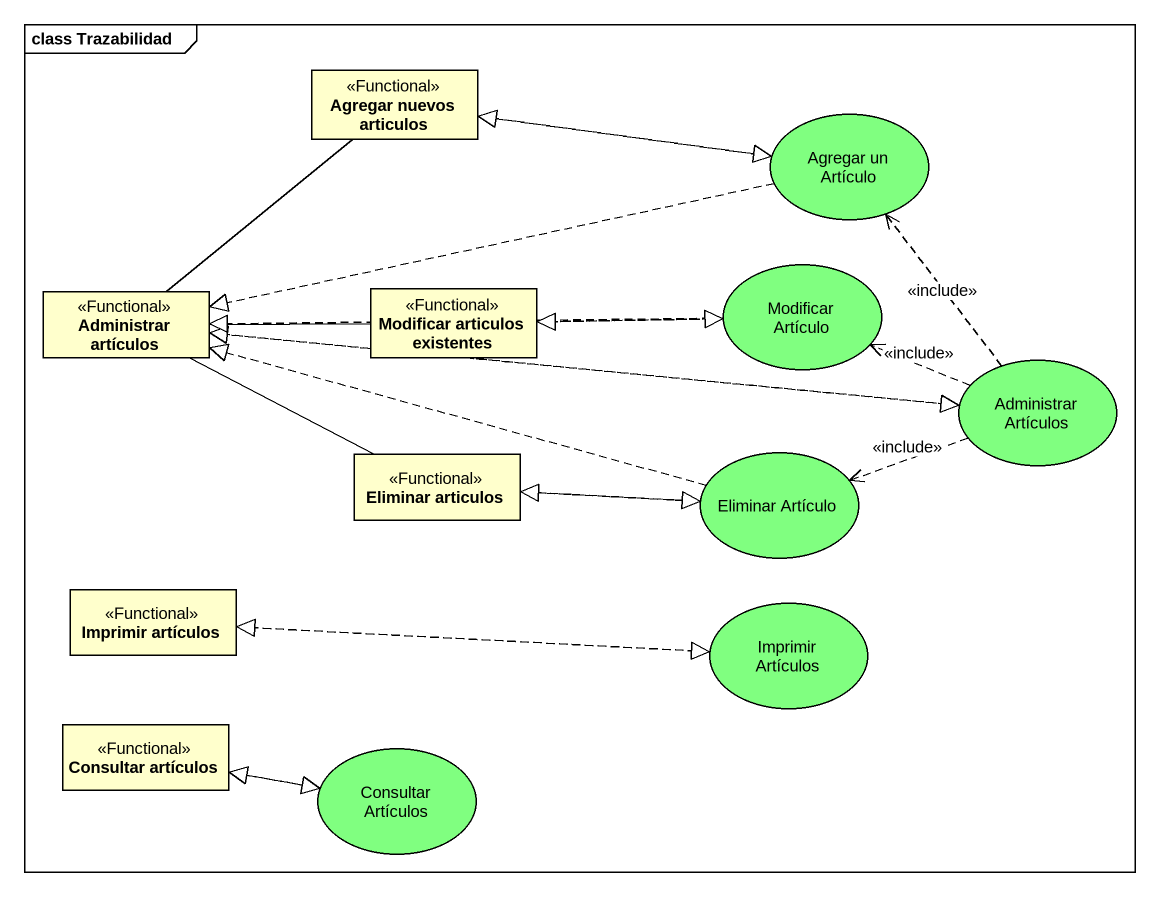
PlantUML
@startuml
mainframe class Trazabilidad
allowmixing
hide circle
hide empty members
class "Agregar nuevos articulos" as Agregar_nuevos_articulos <<Functional>>
usecase "Agregar un Artículo" as Agregar_un_Artículo #80FF80
usecase "Modificar Artículo" as Modificar_Artículo #80FF80
class "Administrar artículos" as Administrar_artículos <<Functional>>
class "Modificar articulos existentes" as Modificar_articulos <<Functional>>
usecase "Administrar Artículos" as Administrar_Artículos #80FF80
class "Eliminar articulos" as Eliminar_articulos <<Functional>>
usecase "Eliminar Artículo" as Eliminar_Artículo #80FF80
class "Imprimir artículos" as Imprimir_artículos <<Functional>>
usecase "Imprimir Artículos" as Imprimir_Artículos #80FF80
class "Consultar artículos" as Consultar_artículos <<Functional>>
usecase "Consultar Artículos" as Consultar_Artículos #80FF80
Agregar_nuevos_articulos .right.|> Agregar_un_Artículo
Agregar_un_Artículo .left.|> Agregar_nuevos_articulos
Agregar_un_Artículo .left.|> Administrar_artículos
Modificar_Artículo .left.|> Administrar_artículos
Modificar_Artículo .left.|> Modificar_articulos
Administrar_artículos -up- Agregar_nuevos_articulos
Administrar_artículos -right- Modificar_articulos
Administrar_artículos .right.|> Administrar_Artículos
Administrar_artículos -right- Eliminar_articulos
Modificar_articulos .right.|> Modificar_Artículo
Administrar_Artículos .up.> Agregar_un_Artículo : <<include>>
Administrar_Artículos .left.> Modificar_Artículo : <<include>>
Administrar_Artículos .left.|> Administrar_artículos
Administrar_Artículos .left.> Eliminar_Artículo : <<include>>
Eliminar_articulos .right.|> Eliminar_Artículo
Eliminar_Artículo .left.|> Administrar_artículos
Eliminar_Artículo .left.|> Eliminar_articulos
Imprimir_artículos .right.|> Imprimir_Artículos
Imprimir_Artículos .left.|> Imprimir_artículos
Consultar_artículos .right.|> Consultar_Artículos
Consultar_Artículos .left.|> Consultar_artículos
@enduml
